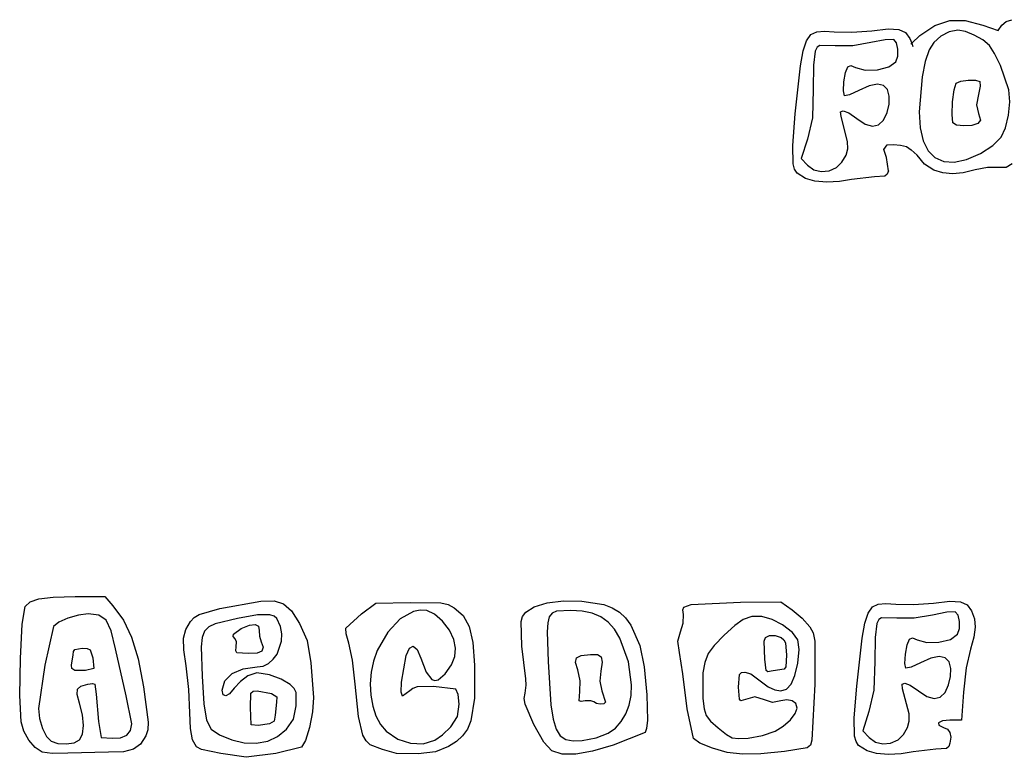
# Model space of a CAD drawing. Header units: metres. Extents: x -32.8 to -0.3, y -12.8 to 5.4.
# Drawn here: x -32.74 to -22.24, y -2.72 to 5.1 of the extents above; entities that cross this region are included whole.
import ezdxf

# ---------------------------------------------------------------- set-up
doc = ezdxf.new("R2010")
doc.units = ezdxf.units.M

msp = doc.modelspace()

# ---------------------------------------------------------------- linework, layer by layer
at = {"layer": '1', "color": 3}
for p, q in [((-23.03757, 5.039532), (-22.881121, 5.09193)), ((-22.881121, 5.09193), (-22.716128, 5.093003)), ((-22.716128, 5.093003), (-22.528975, 5.045018)), ((-22.528975, 5.045018), (-22.367402, 4.987839)), ((-22.367402, 4.987839), (-22.328682, 5.045018)), ((-22.328682, 5.045018), (-22.283059, 5.083087)), ((-22.283059, 5.083087), (-22.220741, 5.100685)), ((-24.39811, 4.878777), (-24.351999, 4.943523)), ((-24.351999, 4.943523), (-24.290813, 4.97469)), ((-24.290813, 4.97469), (-24.210241, 4.981389)), ((-24.210241, 4.981389), (-24.105972, 4.972731)), ((-24.105972, 4.972731), (-23.919219, 4.968527)), ((-23.919219, 4.968527), (-23.706962, 4.985206)), ((-23.706962, 4.985206), (-23.533914, 5.003332)), ((-23.533914, 5.003332), (-23.421019, 4.997876)), ((-23.421019, 4.997876), (-23.349968, 4.965022)), ((-23.349968, 4.965022), (-23.302448, 4.900957)), ((-23.199097, 4.933545), (-23.03757, 5.039532)), ((-22.885544, 4.971995), (-22.974251, 4.926318)), ((-22.796666, 4.989202), (-22.885544, 4.971995)), ((-22.715206, 4.975037), (-22.796666, 4.989202)), ((-22.620146, 4.93799), (-22.715206, 4.975037)), ((-22.529247, 4.886518), (-22.620146, 4.93799)), ((-24.433455, 4.771341), (-24.39811, 4.878777)), ((-23.716666, 4.858177), (-23.909257, 4.82309)), ((-23.565028, 4.888799), (-23.716666, 4.858177)), ((-23.475033, 4.891203), (-23.565028, 4.888799)), ((-23.445236, 4.855303), (-23.475033, 4.891203)), ((-23.429875, 4.789696), (-23.445236, 4.855303)), ((-23.302448, 4.900957), (-23.283768, 4.851749)), ((-23.293496, 4.842352), (-23.283768, 4.851749)), ((-23.283768, 4.851749), (-23.199097, 4.933545)), ((-23.283768, 4.851749), (-23.270993, 4.818095)), ((-23.050098, 4.860752), (-23.100393, 4.783876)), ((-22.974251, 4.926318), (-23.050098, 4.860752)), ((-22.460267, 4.829074), (-22.529247, 4.886518)), ((-24.462345, 4.612103), (-24.433455, 4.771341)), ((-24.306029, 4.767165), (-24.324522, 4.618608)), ((-24.286466, 4.809077), (-24.306029, 4.767165)), ((-24.256963, 4.829293), (-24.286466, 4.809077)), ((-24.094966, 4.824528), (-24.256963, 4.829293)), ((-23.909257, 4.82309), (-24.094966, 4.824528)), ((-23.431112, 4.715739), (-23.429875, 4.789696)), ((-23.100393, 4.783876), (-23.140463, 4.65754)), ((-22.404592, 4.744066), (-22.460267, 4.829074)), ((-22.342113, 4.615692), (-22.404592, 4.744066)), ((-23.526738, 4.600208), (-23.451108, 4.654786)), ((-23.451108, 4.654786), (-23.431112, 4.715739)), ((-23.140463, 4.65754), (-23.172698, 4.495328)), ((-24.518, 4.101778), (-24.462345, 4.612103)), ((-24.324522, 4.618608), (-24.329245, 4.365961)), ((-24.002673, 4.441593), (-23.985146, 4.541372)), ((-23.985146, 4.541372), (-23.960794, 4.602925)), ((-23.960794, 4.602925), (-23.92776, 4.614415)), ((-23.92776, 4.614415), (-23.880169, 4.595869)), ((-23.880169, 4.595869), (-23.777319, 4.565799)), ((-23.777319, 4.565799), (-23.647492, 4.568896)), ((-23.647492, 4.568896), (-23.526738, 4.600208)), ((-22.253264, 4.357577), (-22.342113, 4.615692)), ((-24.008382, 4.345649), (-24.002673, 4.441593)), ((-23.647184, 4.417813), (-23.734121, 4.399941)), ((-23.582608, 4.404451), (-23.647184, 4.417813)), ((-23.172698, 4.495328), (-23.204221, 4.123352)), ((-22.834371, 4.358533), (-22.812417, 4.428582)), ((-22.812417, 4.428582), (-22.763083, 4.449573)), ((-22.763083, 4.449573), (-22.685325, 4.460511)), ((-22.685325, 4.460511), (-22.608334, 4.459521)), ((-22.608334, 4.459521), (-22.561301, 4.444726)), ((-22.561301, 4.444726), (-22.557764, 4.396798)), ((-24.329245, 4.365961), (-24.337289, 4.06191)), ((-23.99728, 4.295598), (-24.008382, 4.345649)), ((-23.942823, 4.305978), (-23.99728, 4.295598)), ((-23.844059, 4.350814), (-23.942823, 4.305978)), ((-23.734121, 4.399941), (-23.844059, 4.350814)), ((-23.539752, 4.359872), (-23.582608, 4.404451)), ((-23.521658, 4.29189), (-23.539752, 4.359872)), ((-22.850612, 4.230107), (-22.834371, 4.358533)), ((-22.576641, 4.308947), (-22.597367, 4.199194)), ((-22.557764, 4.396798), (-22.576641, 4.308947)), ((-22.243926, 4.229151), (-22.253264, 4.357577)), ((-23.545448, 4.115955), (-23.524192, 4.205884)), ((-23.524192, 4.205884), (-23.521658, 4.29189)), ((-22.856671, 4.095919), (-22.850612, 4.230107)), ((-22.256726, 4.088255), (-22.243926, 4.229151)), ((-24.545462, 3.766658), (-24.518, 4.101778)), ((-24.037789, 4.123965), (-24.009567, 4.136699)), ((-24.033334, 4.074465), (-24.037789, 4.123965)), ((-24.009567, 4.136699), (-23.951491, 4.113024)), ((-23.951491, 4.113024), (-23.86638, 4.053298)), ((-23.583518, 4.036202), (-23.545448, 4.115955)), ((-23.204221, 4.123352), (-23.195208, 3.95452)), ((-22.848081, 4.008586), (-22.856671, 4.095919)), ((-22.597367, 4.199194), (-22.576659, 4.108603)), ((-22.576659, 4.108603), (-22.556081, 4.03578)), ((-24.337289, 4.06191), (-24.389942, 3.83508)), ((-23.964186, 3.810031), (-24.033334, 4.074465)), ((-23.86638, 4.053298), (-23.776029, 3.994411)), ((-23.776029, 3.994411), (-23.698889, 3.97194)), ((-23.634779, 3.985874), (-23.583518, 4.036202)), ((-22.808452, 3.984731), (-22.848081, 4.008586)), ((-22.58162, 3.999356), (-22.646371, 3.979117)), ((-22.556081, 4.03578), (-22.58162, 3.999356)), ((-22.288169, 3.956451), (-22.256726, 4.088255)), ((-23.698889, 3.97194), (-23.634779, 3.985874)), ((-23.195208, 3.95452), (-23.163935, 3.817088)), ((-22.731599, 3.974575), (-22.808452, 3.984731)), ((-22.646371, 3.979117), (-22.731599, 3.974575)), ((-22.334753, 3.855304), (-22.288169, 3.956451)), ((-24.389942, 3.83508), (-24.455721, 3.630972)), ((-23.962505, 3.730776), (-23.964186, 3.810031)), ((-23.163935, 3.817088), (-23.111207, 3.711602)), ((-22.424597, 3.766292), (-22.334753, 3.855304)), ((-24.54174, 3.573701), (-24.545462, 3.766658)), ((-23.980024, 3.665924), (-23.962505, 3.730776)), ((-23.579339, 3.726091), (-23.543851, 3.774887)), ((-23.552723, 3.641808), (-23.579339, 3.726091)), ((-23.543851, 3.774887), (-23.477312, 3.779323)), ((-23.477312, 3.779323), (-23.4019, 3.770451)), ((-23.4019, 3.770451), (-23.339797, 3.757143)), ((-23.339797, 3.757143), (-23.291001, 3.721655)), ((-23.291001, 3.721655), (-23.225485, 3.663474)), ((-23.111207, 3.711602), (-23.037831, 3.638609)), ((-22.701867, 3.620052), (-22.553955, 3.682494)), ((-22.553955, 3.682494), (-22.424597, 3.766292)), ((-24.525754, 3.515203), (-24.54174, 3.573701)), ((-24.455721, 3.630972), (-24.388964, 3.559913)), ((-24.081441, 3.534808), (-24.024586, 3.59228)), ((-24.024586, 3.59228), (-23.980024, 3.665924)), ((-23.531104, 3.499502), (-23.552723, 3.641808)), ((-23.147338, 3.569335), (-23.225485, 3.663474)), ((-23.037831, 3.638609), (-22.944611, 3.598656)), ((-22.944611, 3.598656), (-22.832355, 3.592288)), ((-22.832355, 3.592288), (-22.701867, 3.620052)), ((-22.217707, 3.572886), (-22.281224, 3.532501)), ((-24.499057, 3.473847), (-24.525754, 3.515203)), ((-24.409638, 3.418032), (-24.499057, 3.473847)), ((-24.388964, 3.559913), (-24.321695, 3.511082)), ((-24.321695, 3.511082), (-24.242749, 3.49019)), ((-24.242749, 3.49019), (-24.16003, 3.497884)), ((-24.16003, 3.497884), (-24.081441, 3.534808)), ((-23.531104, 3.499502), (-23.5444, 3.462527)), ((-23.048147, 3.505851), (-23.147338, 3.569335)), ((-22.955706, 3.477377), (-23.048147, 3.505851)), ((-22.853089, 3.468379), (-22.955706, 3.477377)), ((-22.738971, 3.478866), (-22.853089, 3.468379)), ((-22.61203, 3.508848), (-22.738971, 3.478866)), ((-22.481405, 3.534907), (-22.61203, 3.508848)), ((-22.374075, 3.535496), (-22.481405, 3.534907)), ((-22.281224, 3.532501), (-22.374075, 3.535496)), ((-24.309328, 3.39043), (-24.409638, 3.418032)), ((-24.18371, 3.379258), (-24.309328, 3.39043)), ((-24.049352, 3.384871), (-24.18371, 3.379258)), ((-23.922824, 3.407622), (-24.049352, 3.384871)), ((-23.679245, 3.43395), (-23.922824, 3.407622)), ((-23.567201, 3.442074), (-23.679245, 3.43395)), ((-23.5444, 3.462527), (-23.567201, 3.442074)), ((-32.630189, -1.072216), (-32.537889, -1.040245)), ((-32.537889, -1.040245), (-32.386025, -1.023328)), ((-32.386025, -1.023328), (-32.153926, -1.017327)), ((-32.153926, -1.017327), (-31.837305, -1.015145)), ((-31.837305, -1.015145), (-31.752083, -1.11391)), ((-32.713758, -1.310567), (-32.683596, -1.123381)), ((-32.683596, -1.123381), (-32.630189, -1.072216)), ((-31.752083, -1.11391), (-31.639959, -1.268206)), ((-30.836799, -1.206421), (-30.620099, -1.143189)), ((-30.620099, -1.143189), (-30.184068, -1.066375)), ((-30.184068, -1.066375), (-30.042909, -1.062859)), ((-30.042909, -1.062859), (-29.942447, -1.092464)), ((-29.942447, -1.092464), (-29.860301, -1.168088)), ((-29.117988, -1.200529), (-28.965168, -1.085149)), ((-28.965168, -1.085149), (-28.601191, -1.078356)), ((-28.601191, -1.078356), (-28.277419, -1.082475)), ((-28.277419, -1.082475), (-28.200053, -1.100853)), ((-28.200053, -1.100853), (-28.134228, -1.135604)), ((-28.134228, -1.135604), (-28.03991, -1.21761)), ((-27.375108, -1.183038), (-27.285084, -1.124478)), ((-27.285084, -1.124478), (-27.148131, -1.083774)), ((-27.148131, -1.083774), (-26.975897, -1.063232)), ((-26.975897, -1.063232), (-26.780026, -1.065159)), ((-26.780026, -1.065159), (-26.548908, -1.100834)), ((-26.548908, -1.100834), (-26.459099, -1.13445)), ((-26.459099, -1.13445), (-26.38313, -1.18115)), ((-25.708765, -1.157797), (-25.700758, -1.128602)), ((-25.700758, -1.128602), (-25.622538, -1.100159)), ((-25.622538, -1.100159), (-25.100318, -1.077163)), ((-25.100318, -1.077163), (-24.672755, -1.071562)), ((-24.672755, -1.071562), (-24.550402, -1.157278)), ((-23.745389, -1.191528), (-23.699278, -1.126782)), ((-23.699278, -1.126782), (-23.638092, -1.095615)), ((-23.638092, -1.095615), (-23.55752, -1.088916)), ((-23.55752, -1.088916), (-23.453251, -1.097574)), ((-23.453251, -1.097574), (-23.266498, -1.101778)), ((-23.266498, -1.101778), (-23.054241, -1.085099)), ((-23.054241, -1.085099), (-22.881193, -1.066973)), ((-22.881193, -1.066973), (-22.768298, -1.072429)), ((-22.768298, -1.072429), (-22.697247, -1.105283)), ((-22.697247, -1.105283), (-22.649727, -1.169348)), ((-32.229064, -1.246219), (-32.32659, -1.289485)), ((-32.116167, -1.212819), (-32.229064, -1.246219)), ((-32.015063, -1.199182), (-32.116167, -1.212819)), ((-31.901483, -1.212402), (-32.015063, -1.199182)), ((-31.824978, -1.266207), (-31.901483, -1.212402)), ((-30.930263, -1.280177), (-30.892256, -1.239034)), ((-30.892256, -1.239034), (-30.836799, -1.206421)), ((-30.431986, -1.249764), (-30.667244, -1.305144)), ((-30.219285, -1.211724), (-30.431986, -1.249764)), ((-30.08741, -1.210243), (-30.219285, -1.211724)), ((-30.04462, -1.224527), (-30.08741, -1.210243)), ((-30.013443, -1.249529), (-30.04462, -1.224527)), ((-29.974465, -1.333792), (-30.013443, -1.249529)), ((-29.860301, -1.168088), (-29.774093, -1.302627)), ((-29.283972, -1.350214), (-29.117988, -1.200529)), ((-28.707378, -1.253945), (-28.838187, -1.394292)), ((-28.567061, -1.175236), (-28.707378, -1.253945)), ((-28.496032, -1.161174), (-28.567061, -1.175236)), ((-28.425861, -1.165136), (-28.496032, -1.161174)), ((-28.343512, -1.203012), (-28.425861, -1.165136)), ((-28.258321, -1.277221), (-28.343512, -1.203012)), ((-28.03991, -1.21761), (-27.976329, -1.335492)), ((-27.425823, -1.282153), (-27.409543, -1.226815)), ((-27.409543, -1.226815), (-27.375108, -1.183038)), ((-27.126502, -1.23042), (-27.142581, -1.294587)), ((-27.096819, -1.191875), (-27.126502, -1.23042)), ((-27.050624, -1.172424), (-27.096819, -1.191875)), ((-26.897065, -1.164696), (-27.050624, -1.172424)), ((-26.776928, -1.171862), (-26.897065, -1.164696)), ((-26.671881, -1.194114), (-26.776928, -1.171862)), ((-26.580654, -1.232585), (-26.671881, -1.194114)), ((-26.501976, -1.288405), (-26.580654, -1.232585)), ((-26.38313, -1.18115), (-26.318506, -1.242858)), ((-26.318506, -1.242858), (-26.262733, -1.321497)), ((-25.703987, -1.207447), (-25.708765, -1.157797)), ((-25.707413, -1.298115), (-25.703987, -1.207447)), ((-25.071125, -1.258269), (-25.16001, -1.322253)), ((-24.97747, -1.228958), (-25.071125, -1.258269)), ((-24.87355, -1.22925), (-24.97747, -1.228958)), ((-24.764444, -1.258443), (-24.87355, -1.22925)), ((-24.655228, -1.315834), (-24.764444, -1.258443)), ((-24.550402, -1.157278), (-24.445104, -1.245839)), ((-24.445104, -1.245839), (-24.363756, -1.338397)), ((-23.780734, -1.298964), (-23.745389, -1.191528)), ((-23.604242, -1.241012), (-23.633745, -1.261228)), ((-23.442245, -1.245777), (-23.604242, -1.241012)), ((-23.256536, -1.247215), (-23.442245, -1.245777)), ((-23.063945, -1.212128), (-23.256536, -1.247215)), ((-22.912307, -1.181506), (-23.063945, -1.212128)), ((-22.822312, -1.179102), (-22.912307, -1.181506)), ((-22.792515, -1.215002), (-22.822312, -1.179102)), ((-22.777154, -1.280609), (-22.792515, -1.215002)), ((-22.649727, -1.169348), (-22.618272, -1.25221)), ((-22.618272, -1.25221), (-22.609555, -1.341369)), ((-32.734147, -1.673525), (-32.713758, -1.310567)), ((-32.381584, -1.332721), (-32.472734, -1.742548)), ((-32.32659, -1.289485), (-32.381584, -1.332721)), ((-31.770654, -1.379638), (-31.824978, -1.266207)), ((-31.639959, -1.268206), (-31.554058, -1.448867)), ((-30.980332, -1.366435), (-30.930263, -1.280177)), ((-30.737407, -1.337519), (-30.782367, -1.383536)), ((-30.667244, -1.305144), (-30.737407, -1.337519)), ((-30.474757, -1.416148), (-30.391878, -1.355852)), ((-30.391878, -1.355852), (-30.305765, -1.320416)), ((-30.305765, -1.320416), (-30.244529, -1.311881)), ((-30.244529, -1.311881), (-30.209564, -1.330106)), ((-30.209564, -1.330106), (-30.202264, -1.374951)), ((-29.961806, -1.412014), (-29.974465, -1.333792)), ((-29.774093, -1.302627), (-29.69395, -1.48419)), ((-29.280055, -1.41138), (-29.283972, -1.350214)), ((-28.184821, -1.372264), (-28.258321, -1.277221)), ((-27.976329, -1.335492), (-27.937826, -1.505193)), ((-27.417371, -1.541654), (-27.425823, -1.282153)), ((-27.142581, -1.294587), (-27.147964, -1.390902)), ((-26.434577, -1.362708), (-26.501976, -1.288405)), ((-26.377184, -1.456625), (-26.434577, -1.362708)), ((-26.262733, -1.321497), (-26.167757, -1.537265)), ((-25.734903, -1.389904), (-25.707413, -1.298115)), ((-25.16001, -1.322253), (-25.273173, -1.425558)), ((-24.548593, -1.396902), (-24.655228, -1.315834)), ((-24.363756, -1.338397), (-24.327671, -1.402503)), ((-23.809624, -1.458202), (-23.780734, -1.298964)), ((-23.653308, -1.30314), (-23.671801, -1.451697)), ((-23.633745, -1.261228), (-23.653308, -1.30314)), ((-22.798387, -1.415519), (-22.778391, -1.354566)), ((-22.778391, -1.354566), (-22.777154, -1.280609)), ((-22.609555, -1.341369), (-22.623829, -1.445635)), ((-31.723617, -1.571733), (-31.770654, -1.379638)), ((-31.554058, -1.448867), (-31.486363, -1.67724)), ((-31.00335, -1.459104), (-30.980332, -1.366435)), ((-31.001478, -1.579987), (-31.00335, -1.459104)), ((-30.806956, -1.451082), (-30.816004, -1.548047)), ((-30.782367, -1.383536), (-30.806956, -1.451082)), ((-30.478212, -1.441692), (-30.474757, -1.416148)), ((-30.456443, -1.464334), (-30.478212, -1.441692)), ((-30.443184, -1.495925), (-30.456443, -1.464334)), ((-30.202264, -1.374951), (-30.19884, -1.436379)), ((-30.19884, -1.436379), (-30.179875, -1.494896)), ((-29.964831, -1.48868), (-29.961806, -1.412014)), ((-29.252155, -1.510263), (-29.280055, -1.41138)), ((-28.838187, -1.394292), (-28.950862, -1.589308)), ((-28.137541, -1.472644), (-28.184821, -1.372264)), ((-27.147964, -1.390902), (-27.138276, -1.706086)), ((-26.287341, -1.707828), (-26.377184, -1.456625)), ((-25.76455, -1.48878), (-25.734903, -1.389904)), ((-25.273173, -1.425558), (-25.377945, -1.536126)), ((-24.848196, -1.48784), (-24.83291, -1.450693)), ((-24.83291, -1.450693), (-24.790322, -1.430785)), ((-24.790322, -1.430785), (-24.731761, -1.43039)), ((-24.731761, -1.43039), (-24.668559, -1.451783)), ((-24.668559, -1.451783), (-24.639455, -1.473649)), ((-24.491865, -1.47682), (-24.548593, -1.396902)), ((-24.327671, -1.402503), (-24.309912, -1.490489)), ((-23.865279, -1.968527), (-23.809624, -1.458202)), ((-23.671801, -1.451697), (-23.676524, -1.704344)), ((-23.332425, -1.528933), (-23.308073, -1.46738)), ((-23.308073, -1.46738), (-23.275039, -1.45589)), ((-23.275039, -1.45589), (-23.227448, -1.474436)), ((-22.874017, -1.470097), (-22.798387, -1.415519)), ((-22.623829, -1.445635), (-22.661349, -1.573818)), ((-32.157271, -1.577542), (-32.078577, -1.565451)), ((-32.078577, -1.565451), (-32.026205, -1.56826)), ((-32.026205, -1.56826), (-31.994962, -1.581414)), ((-31.610568, -2.070324), (-31.723617, -1.571733)), ((-30.816004, -1.548047), (-30.806803, -1.861785)), ((-30.450299, -1.590706), (-30.445622, -1.550667)), ((-30.445622, -1.550667), (-30.443184, -1.495925)), ((-30.179875, -1.494896), (-30.15853, -1.554745)), ((-30.15853, -1.554745), (-30.172241, -1.593956)), ((-30.011594, -1.626427), (-29.964831, -1.48868)), ((-29.69395, -1.48419), (-29.655011, -1.720674)), ((-29.21321, -1.690263), (-29.252155, -1.510263)), ((-28.643925, -1.641294), (-28.609847, -1.563261)), ((-28.609847, -1.563261), (-28.568725, -1.542386)), ((-28.568725, -1.542386), (-28.526243, -1.577689)), ((-28.120554, -1.56512), (-28.137541, -1.472644)), ((-28.129057, -1.651993), (-28.120554, -1.56512)), ((-27.937826, -1.505193), (-27.918742, -1.742656)), ((-27.376642, -1.889387), (-27.417371, -1.541654)), ((-26.167757, -1.537265), (-26.121135, -1.762292)), ((-25.745176, -1.609031), (-25.76455, -1.48878)), ((-25.377945, -1.536126), (-25.441657, -1.621896)), ((-24.84114, -1.681632), (-24.848196, -1.48784)), ((-24.639455, -1.473649), (-24.62178, -1.506444)), ((-24.62178, -1.506444), (-24.610659, -1.637)), ((-24.47602, -1.578114), (-24.491865, -1.47682)), ((-24.309912, -1.490489), (-24.311647, -1.944126)), ((-23.349952, -1.628712), (-23.332425, -1.528933)), ((-23.227448, -1.474436), (-23.124598, -1.504506)), ((-23.124598, -1.504506), (-22.994771, -1.501409)), ((-22.994771, -1.501409), (-22.874017, -1.470097)), ((-22.661349, -1.573818), (-22.70592, -1.77207)), ((-32.739756, -2.066691), (-32.734147, -1.673525)), ((-32.190397, -1.744119), (-32.174214, -1.633699)), ((-32.174214, -1.633699), (-32.170849, -1.598248)), ((-32.170849, -1.598248), (-32.157271, -1.577542)), ((-31.994962, -1.581414), (-31.963868, -1.667113)), ((-31.963868, -1.667113), (-31.95373, -1.777708)), ((-31.486363, -1.67724), (-31.428857, -1.974674)), ((-30.976873, -1.750886), (-31.001478, -1.579987)), ((-30.437565, -1.611979), (-30.450299, -1.590706)), ((-30.317189, -1.621896), (-30.437565, -1.611979)), ((-30.224098, -1.615387), (-30.317189, -1.621896)), ((-30.172241, -1.593956), (-30.224098, -1.615387)), ((-30.052165, -1.68205), (-30.011594, -1.626427)), ((-28.950862, -1.589308), (-28.991368, -1.700818)), ((-28.692567, -1.922751), (-28.643925, -1.641294)), ((-28.526243, -1.577689), (-28.488087, -1.668189)), ((-28.488087, -1.668189), (-28.43216, -1.8176)), ((-28.164681, -1.73971), (-28.129057, -1.651993)), ((-26.847018, -1.714354), (-26.837527, -1.666588)), ((-26.837527, -1.666588), (-26.788214, -1.641803)), ((-26.788214, -1.641803), (-26.691015, -1.630047)), ((-26.691015, -1.630047), (-26.615564, -1.632267)), ((-26.615564, -1.632267), (-26.575285, -1.657321)), ((-26.575285, -1.657321), (-26.565228, -1.713164)), ((-25.711325, -1.837527), (-25.745176, -1.609031)), ((-25.441657, -1.621896), (-25.477735, -1.714764)), ((-24.610659, -1.637), (-24.619991, -1.762159)), ((-24.492039, -1.723313), (-24.47602, -1.578114)), ((-23.355661, -1.724656), (-23.349952, -1.628712)), ((-23.0814, -1.670364), (-23.191338, -1.719491)), ((-22.994463, -1.652492), (-23.0814, -1.670364)), ((-22.929887, -1.665854), (-22.994463, -1.652492)), ((-22.887031, -1.710433), (-22.929887, -1.665854)), ((-32.472734, -1.742548), (-32.540994, -2.20406)), ((-32.188383, -1.77867), (-32.190397, -1.744119)), ((-32.15512, -1.800133), (-32.188383, -1.77867)), ((-31.95373, -1.777708), (-32.044188, -1.801391)), ((-30.946954, -2.001316), (-30.976873, -1.750886)), ((-30.488527, -1.833454), (-30.37127, -1.781963)), ((-30.37127, -1.781963), (-30.223631, -1.763164)), ((-30.223631, -1.763164), (-30.159767, -1.753147)), ((-30.159767, -1.753147), (-30.102084, -1.725199)), ((-30.102084, -1.725199), (-30.052165, -1.68205)), ((-29.655011, -1.720674), (-29.627166, -2.087562)), ((-29.182743, -1.946451), (-29.21321, -1.690263)), ((-28.991368, -1.700818), (-29.015854, -1.819769)), ((-28.229054, -1.834718), (-28.164681, -1.73971)), ((-27.918742, -1.742656), (-27.918205, -2.093126)), ((-27.138276, -1.706086), (-27.108429, -2.164407)), ((-26.824754, -1.795053), (-26.847018, -1.714354)), ((-26.565228, -1.713164), (-26.580443, -1.807751)), ((-26.253506, -1.952034), (-26.287341, -1.707828)), ((-26.121135, -1.762292), (-26.091989, -2.059264)), ((-25.477735, -1.714764), (-25.499174, -1.824907)), ((-24.827664, -1.801952), (-24.84114, -1.681632)), ((-24.619991, -1.762159), (-24.635048, -1.78531)), ((-24.521601, -1.85245), (-24.492039, -1.723313)), ((-23.676524, -1.704344), (-23.684568, -2.008395)), ((-23.344559, -1.774707), (-23.355661, -1.724656)), ((-23.290102, -1.764327), (-23.344559, -1.774707)), ((-23.191338, -1.719491), (-23.290102, -1.764327)), ((-22.868937, -1.778415), (-22.887031, -1.710433)), ((-22.871471, -1.864421), (-22.868937, -1.778415)), ((-22.70592, -1.77207), (-22.735756, -2.029792)), ((-32.044188, -1.801391), (-32.15512, -1.800133)), ((-30.806803, -1.861785), (-30.789674, -2.154326)), ((-30.56587, -1.911303), (-30.488527, -1.833454)), ((-30.32355, -1.858676), (-30.401772, -1.916529)), ((-30.22616, -1.825934), (-30.32355, -1.858676)), ((-30.09186, -1.846212), (-30.22616, -1.825934)), ((-29.967825, -1.891175), (-30.09186, -1.846212)), ((-29.015854, -1.819769), (-29.024813, -1.9418)), ((-28.43216, -1.8176), (-28.371178, -1.894624)), ((-28.303891, -1.900062), (-28.229054, -1.834718)), ((-27.369951, -1.956566), (-27.376642, -1.889387)), ((-26.79962, -1.909947), (-26.824754, -1.795053)), ((-26.580443, -1.807751), (-26.590617, -1.915496)), ((-25.665938, -2.206689), (-25.711325, -1.837527)), ((-25.499174, -1.824907), (-25.498157, -2.097249)), ((-25.118659, -1.977693), (-25.108652, -1.843377)), ((-25.108652, -1.843377), (-25.088788, -1.823478)), ((-25.088788, -1.823478), (-25.052477, -1.819451)), ((-25.052477, -1.819451), (-24.989963, -1.836881)), ((-24.989963, -1.836881), (-24.932599, -1.878785)), ((-24.932599, -1.878785), (-24.804634, -1.975348)), ((-24.808035, -1.814826), (-24.827664, -1.801952)), ((-24.772936, -1.809017), (-24.808035, -1.814826)), ((-24.660047, -1.791615), (-24.772936, -1.809017)), ((-24.635048, -1.78531), (-24.660047, -1.791615)), ((-24.561419, -1.944157), (-24.521601, -1.85245)), ((-22.892727, -1.95435), (-22.871471, -1.864421)), ((-32.129276, -1.999688), (-32.0928, -1.966269)), ((-32.0928, -1.966269), (-32.01811, -1.944864)), ((-32.01811, -1.944864), (-31.970249, -1.937509)), ((-31.970249, -1.937509), (-31.945036, -1.946373)), ((-31.945036, -1.946373), (-31.931943, -2.050168)), ((-31.428857, -1.974674), (-31.377213, -2.348139)), ((-30.59377, -2.009175), (-30.56587, -1.911303)), ((-30.467088, -1.98952), (-30.51508, -2.047246)), ((-30.401772, -1.916529), (-30.467088, -1.98952)), ((-29.872216, -1.950672), (-29.967825, -1.891175)), ((-29.832115, -1.992709), (-29.872216, -1.950672)), ((-29.811089, -2.03417), (-29.832115, -1.992709)), ((-29.14923, -2.289881), (-29.182743, -1.946451)), ((-29.024813, -1.9418), (-29.01874, -2.062548)), ((-28.696472, -2.030444), (-28.692567, -1.922751)), ((-28.571764, -1.989886), (-28.605033, -2.018035)), ((-28.527111, -1.974139), (-28.571764, -1.989886)), ((-28.352842, -1.970215), (-28.527111, -1.974139)), ((-28.371178, -1.894624), (-28.3384, -1.906241)), ((-28.116397, -1.999075), (-28.352842, -1.970215)), ((-28.3384, -1.906241), (-28.303891, -1.900062)), ((-27.382404, -2.039688), (-27.369951, -1.956566)), ((-26.802305, -2.024204), (-26.79962, -1.909947)), ((-26.590617, -1.915496), (-26.569684, -2.017092)), ((-26.259445, -2.064205), (-26.253506, -1.952034)), ((-25.110307, -2.10574), (-25.118659, -1.977693)), ((-24.804634, -1.975348), (-24.734225, -2.005704)), ((-24.611756, -1.998866), (-24.561419, -1.944157)), ((-24.311647, -1.944126), (-24.34272, -2.540913)), ((-23.892741, -2.303647), (-23.865279, -1.968527)), ((-23.385068, -1.94634), (-23.356846, -1.933606)), ((-23.380613, -1.99584), (-23.385068, -1.94634)), ((-23.356846, -1.933606), (-23.29877, -1.957281)), ((-23.29877, -1.957281), (-23.213659, -2.017007)), ((-22.930797, -2.034103), (-22.892727, -1.95435)), ((-32.725582, -2.344501), (-32.739756, -2.066691)), ((-32.132409, -2.05618), (-32.129276, -1.999688)), ((-32.107072, -2.146803), (-32.132409, -2.05618)), ((-31.931943, -2.050168), (-31.903721, -2.341562)), ((-31.553325, -2.365416), (-31.610568, -2.070324)), ((-30.936469, -2.249253), (-30.946954, -2.001316)), ((-30.583375, -2.057843), (-30.59377, -2.009175)), ((-30.555493, -2.070277), (-30.583375, -2.057843)), ((-30.51508, -2.047246), (-30.555493, -2.070277)), ((-30.295395, -2.193396), (-30.28931, -2.039822)), ((-30.28931, -2.039822), (-30.266914, -2.02005)), ((-30.266914, -2.02005), (-30.222865, -2.017007)), ((-30.222865, -2.017007), (-30.071601, -2.045251)), ((-30.071601, -2.045251), (-30.015682, -2.080299)), ((-30.015682, -2.080299), (-30.018152, -2.136973)), ((-29.809651, -2.174891), (-29.811089, -2.03417)), ((-29.627166, -2.087562), (-29.638044, -2.239745)), ((-29.01874, -2.062548), (-28.998127, -2.177649)), ((-28.682918, -2.073451), (-28.696472, -2.030444)), ((-28.605033, -2.018035), (-28.682918, -2.073451)), ((-28.091884, -2.054036), (-28.116397, -1.999075)), ((-28.081992, -2.158802), (-28.091884, -2.054036)), ((-27.918205, -2.093126), (-27.957131, -2.333086)), ((-27.392139, -2.097238), (-27.382404, -2.039688)), ((-27.383599, -2.159032), (-27.392139, -2.097238)), ((-26.808086, -2.12108), (-26.802305, -2.024204)), ((-26.569684, -2.017092), (-26.531917, -2.136951)), ((-26.280047, -2.167715), (-26.259445, -2.064205)), ((-26.091989, -2.059264), (-26.086596, -2.325806)), ((-25.498157, -2.097249), (-25.484798, -2.20774)), ((-24.945932, -2.081457), (-25.06927, -2.115602)), ((-24.843284, -2.112244), (-24.945932, -2.081457)), ((-24.734225, -2.005704), (-24.672879, -2.017007)), ((-24.672879, -2.017007), (-24.611756, -1.998866)), ((-23.684568, -2.008395), (-23.737221, -2.235225)), ((-23.311465, -2.260274), (-23.380613, -1.99584)), ((-23.213659, -2.017007), (-23.123308, -2.075894)), ((-23.123308, -2.075894), (-23.046168, -2.098365)), ((-23.046168, -2.098365), (-22.982058, -2.084431)), ((-22.982058, -2.084431), (-22.930797, -2.034103)), ((-22.735756, -2.029792), (-22.755695, -2.327451)), ((-32.540994, -2.20406), (-32.529885, -2.311114)), ((-32.074346, -2.271552), (-32.107072, -2.146803)), ((-30.789674, -2.154326), (-30.761663, -2.32699)), ((-30.287137, -2.37684), (-30.295395, -2.193396)), ((-30.018152, -2.136973), (-30.033965, -2.27472)), ((-29.837577, -2.317574), (-29.809651, -2.174891)), ((-28.998127, -2.177649), (-28.963468, -2.28274)), ((-28.098732, -2.290245), (-28.081992, -2.158802)), ((-27.290273, -2.372806), (-27.383599, -2.159032)), ((-27.108429, -2.164407), (-27.085407, -2.315262)), ((-26.787682, -2.129786), (-26.808086, -2.12108)), ((-26.745026, -2.123675), (-26.787682, -2.129786)), ((-26.687273, -2.120661), (-26.745026, -2.123675)), ((-26.654431, -2.133681), (-26.687273, -2.120661)), ((-26.62707, -2.150956), (-26.654431, -2.133681)), ((-26.585121, -2.15759), (-26.62707, -2.150956)), ((-26.547198, -2.153088), (-26.585121, -2.15759)), ((-26.531917, -2.136951), (-26.547198, -2.153088)), ((-26.314883, -2.261036), (-26.280047, -2.167715)), ((-25.095373, -2.12126), (-25.110307, -2.10574)), ((-25.06927, -2.115602), (-25.095373, -2.12126)), ((-24.758566, -2.140876), (-24.843284, -2.112244)), ((-24.672916, -2.123451), (-24.758566, -2.140876)), ((-24.607047, -2.110434), (-24.672916, -2.123451)), ((-24.551119, -2.120962), (-24.607047, -2.110434)), ((-24.512302, -2.151897), (-24.551119, -2.120962)), ((-24.517747, -2.256515), (-24.49777, -2.200101)), ((-24.49777, -2.200101), (-24.512302, -2.151897)), ((-32.063182, -2.384337), (-32.074346, -2.271552)), ((-30.930324, -2.415037), (-30.936469, -2.249253)), ((-30.033965, -2.27472), (-30.044039, -2.336419)), ((-29.638044, -2.239745), (-29.66901, -2.404941)), ((-29.103285, -2.487476), (-29.14923, -2.289881)), ((-28.963468, -2.28274), (-28.915257, -2.373459)), ((-28.170848, -2.398467), (-28.098732, -2.290245)), ((-26.363521, -2.342639), (-26.314883, -2.261036)), ((-25.598141, -2.523112), (-25.665938, -2.206689)), ((-25.484798, -2.20774), (-25.462653, -2.278336)), ((-25.462653, -2.278336), (-25.417357, -2.336453)), ((-24.570598, -2.323501), (-24.517747, -2.256515)), ((-23.889019, -2.496604), (-23.892741, -2.303647)), ((-23.737221, -2.235225), (-23.803, -2.439333)), ((-23.309784, -2.339529), (-23.311465, -2.260274)), ((-32.696428, -2.444047), (-32.725582, -2.344501)), ((-32.529885, -2.311114), (-32.500132, -2.414372)), ((-32.500132, -2.414372), (-32.457391, -2.499163)), ((-32.073614, -2.47593), (-32.063182, -2.384337)), ((-31.903721, -2.341562), (-31.877881, -2.510896)), ((-31.566874, -2.437119), (-31.553325, -2.365416)), ((-31.377213, -2.348139), (-31.381885, -2.429578)), ((-30.761663, -2.32699), (-30.710181, -2.422189)), ((-30.211189, -2.382822), (-30.287137, -2.37684)), ((-30.092632, -2.366057), (-30.211189, -2.382822)), ((-30.044039, -2.336419), (-30.092632, -2.366057)), ((-29.913478, -2.423177), (-29.837577, -2.317574)), ((-29.66901, -2.404941), (-29.710375, -2.542584)), ((-28.915257, -2.373459), (-28.853988, -2.445442)), ((-28.256831, -2.481952), (-28.170848, -2.398467)), ((-27.957131, -2.333086), (-27.99451, -2.421441)), ((-27.183369, -2.560477), (-27.290273, -2.372806)), ((-27.085407, -2.315262), (-27.053295, -2.422519)), ((-26.500481, -2.464572), (-26.425531, -2.410994)), ((-26.425531, -2.410994), (-26.363521, -2.342639)), ((-26.086596, -2.325806), (-26.094767, -2.415674)), ((-25.417357, -2.336453), (-25.334544, -2.409507)), ((-25.334544, -2.409507), (-25.248736, -2.479021)), ((-24.732441, -2.444877), (-24.645703, -2.389981)), ((-24.645703, -2.389981), (-24.570598, -2.323501)), ((-23.371865, -2.478025), (-23.327303, -2.404381)), ((-23.327303, -2.404381), (-23.309784, -2.339529)), ((-22.956682, -2.335596), (-22.998162, -2.355502)), ((-22.998162, -2.355502), (-22.997147, -2.380378)), ((-22.997147, -2.380378), (-22.9475, -2.40343)), ((-22.878843, -2.327451), (-22.956682, -2.335596)), ((-22.9475, -2.40343), (-22.904979, -2.424269)), ((-22.755695, -2.327451), (-22.878843, -2.327451)), ((-32.643795, -2.53915), (-32.696428, -2.444047)), ((-32.457391, -2.499163), (-32.407318, -2.550817)), ((-32.105674, -2.537102), (-32.073614, -2.47593)), ((-31.877881, -2.510896), (-31.761405, -2.519404)), ((-31.761405, -2.519404), (-31.672003, -2.514919)), ((-31.672003, -2.514919), (-31.606796, -2.487222)), ((-31.606796, -2.487222), (-31.566874, -2.437119)), ((-31.40448, -2.491843), (-31.459979, -2.581562)), ((-31.381885, -2.429578), (-31.40448, -2.491843)), ((-30.907142, -2.536508), (-30.930324, -2.415037)), ((-30.710181, -2.422189), (-30.622643, -2.482337)), ((-30.622643, -2.482337), (-30.491402, -2.537299)), ((-30.111911, -2.549271), (-30.009316, -2.498957)), ((-30.009316, -2.498957), (-29.913478, -2.423177)), ((-29.069335, -2.54668), (-29.103285, -2.487476)), ((-28.853988, -2.445442), (-28.732326, -2.527913)), ((-28.33878, -2.54056), (-28.256831, -2.481952)), ((-28.045495, -2.49395), (-28.111335, -2.55454)), ((-27.99451, -2.421441), (-28.045495, -2.49395)), ((-27.053295, -2.422519), (-27.009322, -2.492632)), ((-27.009322, -2.492632), (-26.950722, -2.532057)), ((-26.778561, -2.544658), (-26.630189, -2.515992)), ((-26.630189, -2.515992), (-26.500481, -2.464572)), ((-26.111229, -2.459545), (-26.447975, -2.591878)), ((-26.094767, -2.415674), (-26.111229, -2.459545)), ((-25.248736, -2.479021), (-25.18632, -2.513824)), ((-25.18632, -2.513824), (-25.1192, -2.523582)), ((-25.1192, -2.523582), (-25.019277, -2.517961)), ((-25.019277, -2.517961), (-24.864733, -2.490851)), ((-24.864733, -2.490851), (-24.732441, -2.444877)), ((-23.873033, -2.555102), (-23.889019, -2.496604)), ((-23.803, -2.439333), (-23.736243, -2.510392)), ((-23.736243, -2.510392), (-23.668974, -2.559223)), ((-23.42872, -2.535497), (-23.371865, -2.478025)), ((-22.904979, -2.424269), (-22.879046, -2.45969)), ((-22.879046, -2.45969), (-22.870061, -2.508824)), ((-22.870061, -2.508824), (-22.878383, -2.570803)), ((-32.575928, -2.617914), (-32.643795, -2.53915)), ((-32.501072, -2.668445), (-32.575928, -2.617914)), ((-32.407318, -2.550817), (-32.335202, -2.574324)), ((-32.335202, -2.574324), (-32.246759, -2.579231)), ((-32.246759, -2.579231), (-32.163186, -2.566503)), ((-32.163186, -2.566503), (-32.105674, -2.537102)), ((-31.459979, -2.581562), (-31.533374, -2.635881)), ((-30.867467, -2.611965), (-30.907142, -2.536508)), ((-30.811841, -2.639708), (-30.867467, -2.611965)), ((-30.491402, -2.537299), (-30.360524, -2.567039)), ((-30.360524, -2.567039), (-30.233023, -2.571161)), ((-30.233023, -2.571161), (-30.111911, -2.549271)), ((-29.75245, -2.612105), (-30.02638, -2.680898)), ((-29.710375, -2.542584), (-29.75245, -2.612105)), ((-29.024699, -2.587536), (-29.069335, -2.54668)), ((-28.893266, -2.638359), (-29.024699, -2.587536)), ((-28.732326, -2.527913), (-28.597804, -2.572752)), ((-28.597804, -2.572752), (-28.462572, -2.577716)), ((-28.462572, -2.577716), (-28.33878, -2.54056)), ((-28.193275, -2.607136), (-28.333899, -2.661831)), ((-28.111335, -2.55454), (-28.193275, -2.607136)), ((-27.097857, -2.651764), (-27.183369, -2.560477)), ((-26.950722, -2.532057), (-26.874724, -2.547248)), ((-26.874724, -2.547248), (-26.778561, -2.544658)), ((-26.447975, -2.591878), (-26.667728, -2.65754)), ((-25.53001, -2.570058), (-25.598141, -2.523112)), ((-25.396871, -2.62614), (-25.53001, -2.570058)), ((-24.393755, -2.620698), (-24.634301, -2.661129)), ((-24.358036, -2.591285), (-24.393755, -2.620698)), ((-24.34272, -2.540913), (-24.358036, -2.591285)), ((-23.846336, -2.596458), (-23.873033, -2.555102)), ((-23.756917, -2.652273), (-23.846336, -2.596458)), ((-23.668974, -2.559223), (-23.590028, -2.580115)), ((-23.590028, -2.580115), (-23.507309, -2.572421)), ((-23.507309, -2.572421), (-23.42872, -2.535497)), ((-22.891679, -2.607778), (-22.91448, -2.628231)), ((-22.878383, -2.570803), (-22.891679, -2.607778)), ((-32.397405, -2.681858), (-32.501072, -2.668445)), ((-32.230659, -2.678703), (-32.397405, -2.681858)), ((-31.798729, -2.66717), (-32.230659, -2.678703)), ((-31.640884, -2.662013), (-31.798729, -2.66717)), ((-31.533374, -2.635881), (-31.640884, -2.662013)), ((-30.607881, -2.679676), (-30.811841, -2.639708)), ((-30.33977, -2.720192), (-30.607881, -2.679676)), ((-30.02638, -2.680898), (-30.33977, -2.720192)), ((-28.745214, -2.681228), (-28.893266, -2.638359)), ((-28.516738, -2.684226), (-28.745214, -2.681228)), ((-28.333899, -2.661831), (-28.516738, -2.684226)), ((-26.988078, -2.687059), (-27.097857, -2.651764)), ((-26.846232, -2.689126), (-26.988078, -2.687059)), ((-26.667728, -2.65754), (-26.846232, -2.689126)), ((-25.241858, -2.669029), (-25.396871, -2.62614)), ((-25.077424, -2.688499), (-25.241858, -2.669029)), ((-24.882071, -2.685537), (-25.077424, -2.688499)), ((-24.634301, -2.661129), (-24.882071, -2.685537)), ((-23.656607, -2.679875), (-23.756917, -2.652273)), ((-23.530989, -2.691047), (-23.656607, -2.679875)), ((-23.396631, -2.685434), (-23.530989, -2.691047)), ((-23.270103, -2.662683), (-23.396631, -2.685434)), ((-23.026524, -2.636355), (-23.270103, -2.662683)), ((-22.91448, -2.628231), (-23.026524, -2.636355))]:
    msp.add_line(p, q, dxfattribs=at)

doc.saveas('drawing.dxf')
